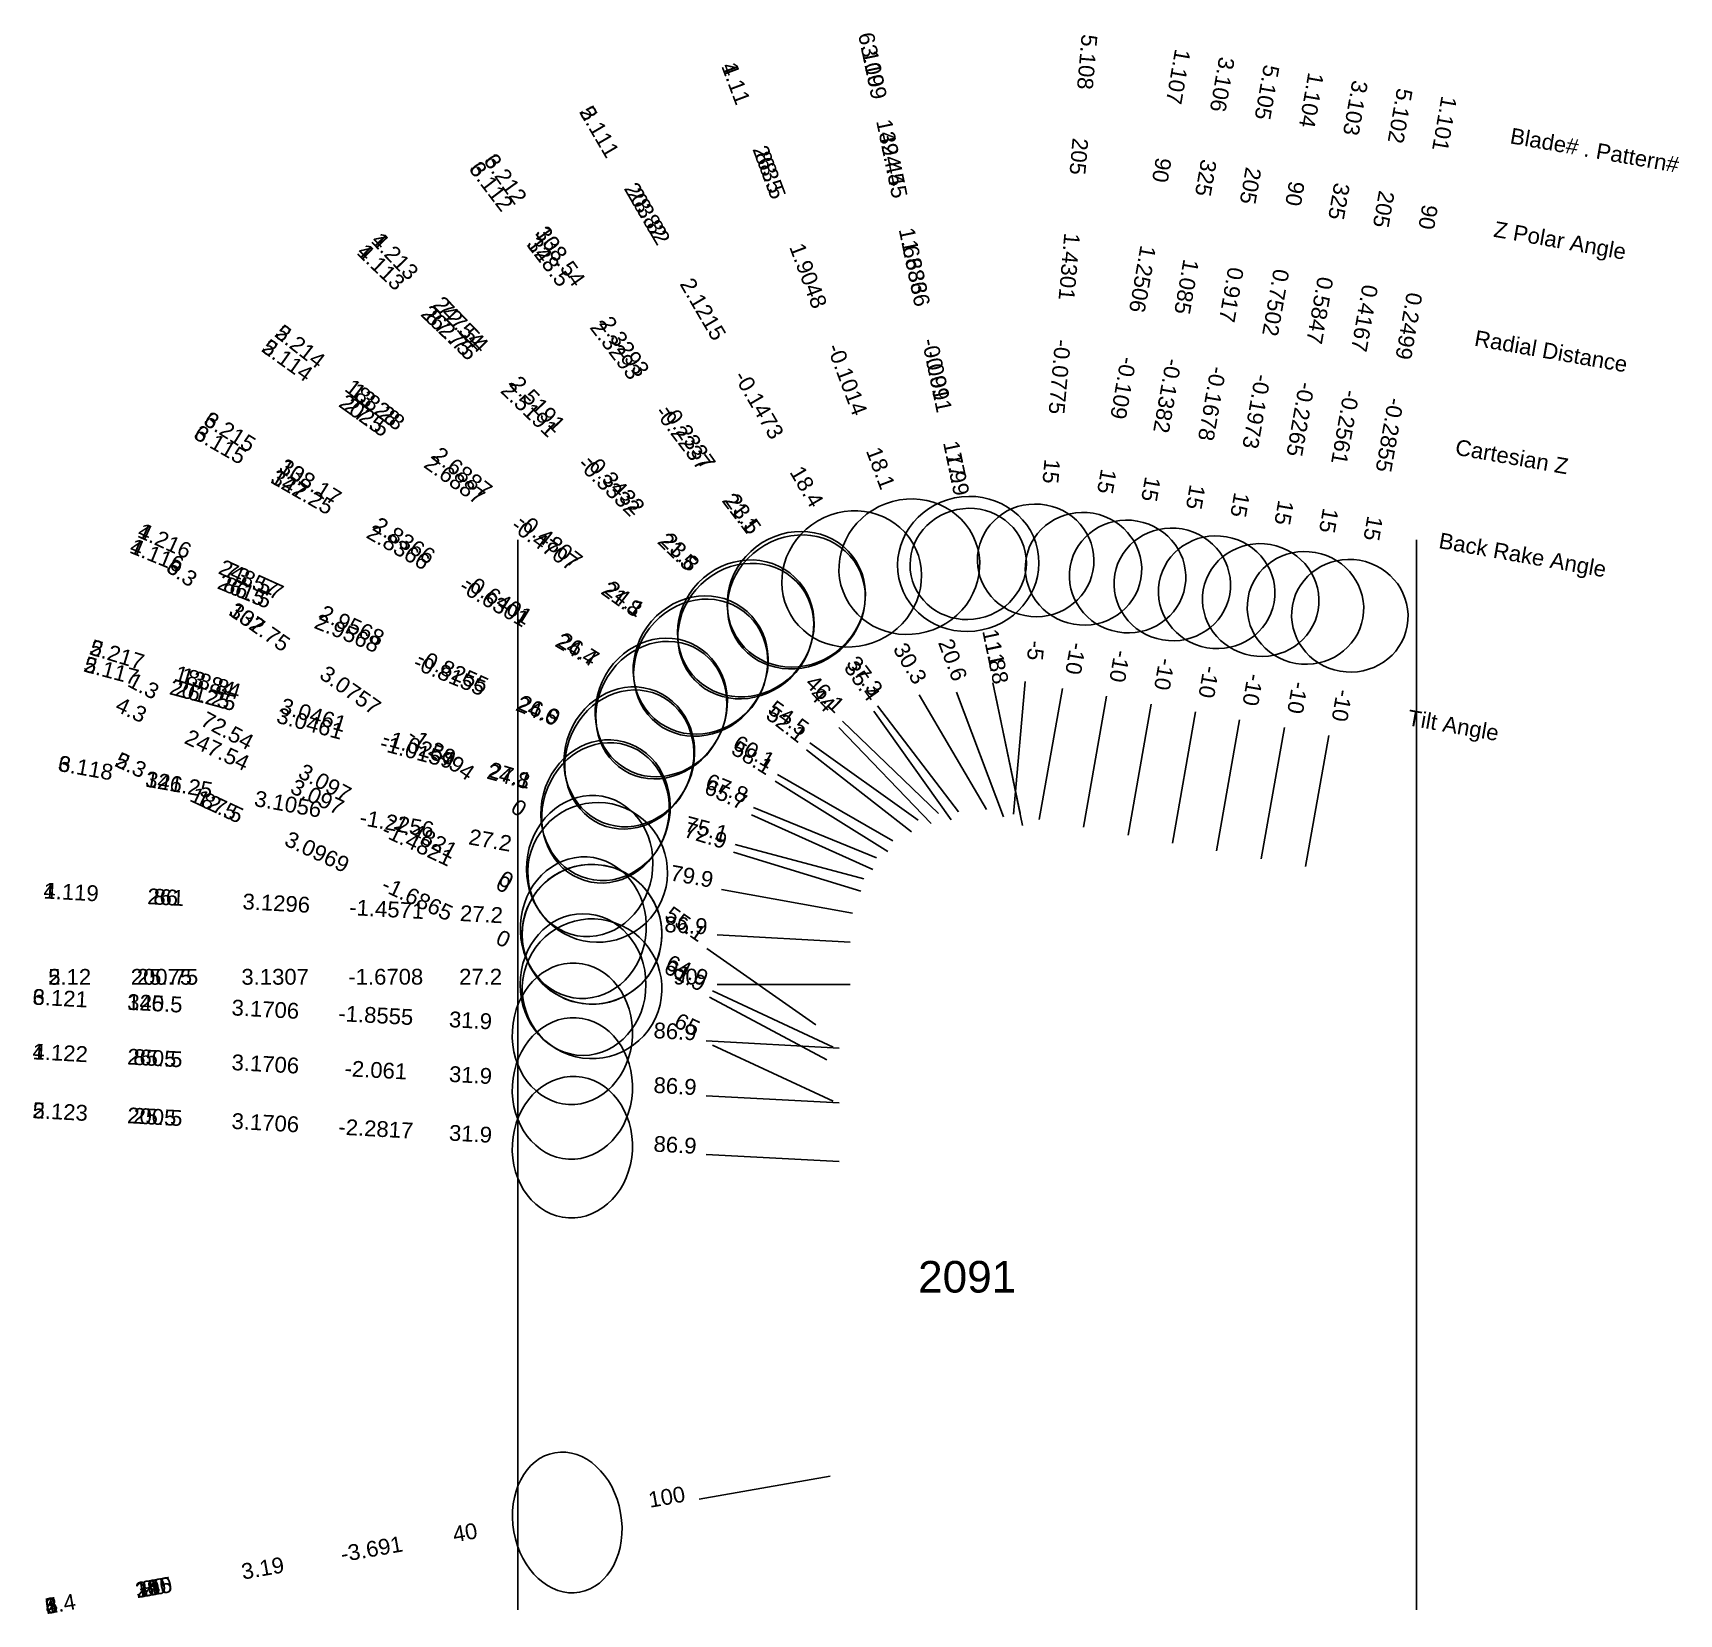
# Model space of a CAD drawing. Header units: inches. Extents: x 30.8 to 36.99, y 13.96 to 19.9.
import ezdxf
from ezdxf.enums import TextEntityAlignment as Align

# ---------------------------------------------------------------- set-up
doc = ezdxf.new("R2010")
doc.units = ezdxf.units.IN
doc.header["$MEASUREMENT"] = 0
for name, color, linetype, true_color in [('Blade_1', 30, 'Continuous', 0xff7f00), ('Blade_2', 7, 'Continuous', 0xcccc00), ('Blade_3', 7, 'Continuous', 0x00cc00), ('Blade_4', 7, 'Continuous', 0x00cccc), ('Blade_5', 7, 'Continuous', 0x0066cc), ('Blade_6', 190, 'Continuous', 0x7f00ff)]:
    doc.layers.add(name, color=color, linetype=linetype, true_color=true_color)
doc.styles.get("Standard").update_dxf_attribs({"font": 'arial.ttf'})

msp = doc.modelspace()

# ---------------------------------------------------------------- linework, layer by layer
for p, q in [((32.625, 18), (32.625, 13.9811)), ((36, 18), (36, 13.9811))]:
    msp.add_line(p, q)
at = {"layer": 'Blade_1'}
for p, q in [((34.6701, 17.4414), (34.5833, 16.949)), ((34.2725, 17.4273), (34.4485, 16.9594)), ((33.8439, 17.3179), (34.2044, 16.9714)), ((35.1705, 17.3531), (35.0837, 16.8607)), ((33.8305, 17.2944), (34.1776, 16.9346)), ((35.6708, 17.2649), (35.584, 16.7725)), ((33.502, 16.967), (33.9575, 16.761)), ((33.5093, 16.9942), (33.9723, 16.8052)), ((33.3732, 16.5157), (33.8724, 16.4887)), ((33.3441, 16.2824), (33.7851, 16.0469)), ((33.3322, 15.9118), (33.8314, 15.8849)), ((33.3058, 14.3964), (33.7982, 14.4832))]:
    msp.add_line(p, q, dxfattribs=at)
for centre, major_axis, ratio in [((34.0952, 17.8986), (0.249, 0.0937), 0.950455), ((34.7494, 17.891), (0.2157, -0.038), 0.965926), ((35.2498, 17.8027), (0.2157, -0.038), 0.965926), ((33.4809, 17.6568), (0.1914, 0.1847), 0.914978), ((33.4809, 17.6668), (0.1843, 0.1918), 0.930639), ((35.7501, 17.7145), (0.2157, -0.038), 0.965926), ((33.0432, 17.1845), (0.1005, 0.2463), 0.909135), ((33.0432, 17.1745), (0.1096, 0.2424), 0.891844), ((32.903, 16.5179), (0.1236, 0.2316), 1), ((32.8704, 16.5429), (0.0144, 0.2656), 0.889201), ((32.8294, 15.939), (0.0143, 0.2656), 0.849029), ((32.81, 14.309), (-0.0462, 0.262), 0.766045)]:
    msp.add_ellipse(centre, major_axis=major_axis, ratio=ratio, dxfattribs=at)
at = {"layer": 'Blade_2'}
for p, q in [((34.1326, 17.418), (34.3849, 16.9863)), ((33.7088, 17.2103), (34.1036, 16.9034)), ((33.7211, 17.2368), (34.128, 16.9462)), ((33.4352, 16.8263), (33.9132, 16.6795)), ((33.4405, 16.8548), (33.9237, 16.7264)), ((33.3728, 16.3294), (33.8728, 16.3296)), ((33.3562, 16.1022), (33.8094, 15.8909)), ((33.3322, 15.6911), (33.8314, 15.6642)), ((33.3058, 14.3964), (33.7982, 14.4832))]:
    msp.add_line(p, q, dxfattribs=at)
for centre, major_axis, ratio in [((33.8785, 17.8527), (0.2297, 0.1342), 0.948699), ((33.3113, 17.5293), (0.1546, 0.2165), 0.928505), ((33.3113, 17.5193), (0.1633, 0.21), 0.91288), ((32.9539, 16.9841), (0.0683, 0.2571), 0.907756), ((32.9539, 16.9741), (0.0781, 0.2543), 0.890491), ((32.9031, 16.3135), (0.1109, 0.2379), 1), ((32.8693, 16.3292), (-0.0001, 0.266), 0.88917), ((32.8294, 15.7183), (0.0143, 0.2656), 0.849029), ((32.81, 14.309), (-0.0462, 0.262), 0.766045)]:
    msp.add_ellipse(centre, major_axis=major_axis, ratio=ratio, dxfattribs=at)
at = {"layer": 'Blade_3'}
for p, q in [((34.4094, 17.4621), (34.5112, 16.9726)), ((34.8357, 17.4122), (34.7489, 16.9198)), ((33.9623, 17.3558), (34.2519, 16.9482)), ((33.9761, 17.376), (34.2794, 16.9785)), ((35.336, 17.3239), (35.2492, 16.8315)), ((33.5906, 17.0935), (34.0149, 16.8289)), ((33.5998, 17.1188), (34.0332, 16.8695)), ((33.39, 16.6858), (33.8822, 16.5977)), ((33.3344, 16.4645), (33.7444, 16.1785)), ((33.3322, 16.1173), (33.8314, 16.0904)), ((33.3058, 14.3964), (33.7982, 14.4832))]:
    msp.add_line(p, q, dxfattribs=at)
for centre, major_axis, ratio in [((34.3164, 17.909), (0.2144, 0.0446), 0.951856), ((33.6707, 17.7763), (0.2115, 0.1614), 0.932768), ((34.915, 17.8618), (0.2157, -0.038), 0.965926), ((33.6707, 17.7663), (0.2168, 0.1541), 0.917071), ((35.4153, 17.7735), (0.2157, -0.038), 0.965926), ((33.1634, 17.3699), (0.1326, 0.2306), 0.910888), ((33.1634, 17.3599), (0.1407, 0.2257), 0.893563), ((32.9243, 16.7506), (0.1502, 0.2153), 1), ((32.8944, 16.7744), (0.0468, 0.2618), 0.889566), ((32.8294, 16.1445), (0.0143, 0.2656), 0.849029), ((32.81, 14.309), (-0.0462, 0.262), 0.766045)]:
    msp.add_ellipse(centre, major_axis=major_axis, ratio=ratio, dxfattribs=at)
at = {"layer": 'Blade_4'}
for p, q in [((34.2725, 17.4273), (34.4485, 16.9594)), ((33.8439, 17.3179), (34.2044, 16.9714)), ((33.8305, 17.2944), (34.1776, 16.9346)), ((33.502, 16.967), (33.9575, 16.761)), ((33.5093, 16.9942), (33.9723, 16.8052)), ((33.3732, 16.5157), (33.8724, 16.4887)), ((33.3558, 16.3058), (33.8086, 16.0937)), ((33.3322, 15.9119), (33.8314, 15.8849)), ((33.3058, 14.3964), (33.7982, 14.4832))]:
    msp.add_line(p, q, dxfattribs=at)
for centre, major_axis, ratio in [((34.0952, 17.8986), (0.249, 0.0937), 0.950455), ((33.4809, 17.6568), (0.1914, 0.1847), 0.914978), ((33.4809, 17.6668), (0.1843, 0.1918), 0.930639), ((33.0432, 17.1845), (0.1005, 0.2463), 0.909135), ((33.0432, 17.1745), (0.1096, 0.2424), 0.891844), ((32.903, 16.5179), (0.1114, 0.2377), 1), ((32.8704, 16.5429), (0.0144, 0.2656), 0.889201), ((32.8294, 15.939), (0.0143, 0.2656), 0.849029), ((32.81, 14.309), (-0.0462, 0.262), 0.766045)]:
    msp.add_ellipse(centre, major_axis=major_axis, ratio=ratio, dxfattribs=at)
at = {"layer": 'Blade_5'}
for p, q in [((34.5301, 17.4677), (34.4865, 16.9696)), ((34.1326, 17.418), (34.3849, 16.9863)), ((35.0037, 17.3826), (34.9169, 16.8902)), ((35.504, 17.2943), (35.4172, 16.8019)), ((33.7088, 17.2103), (34.1036, 16.9034)), ((33.7211, 17.2368), (34.128, 16.9462)), ((33.4352, 16.8263), (33.9132, 16.6795)), ((33.4405, 16.8548), (33.9237, 16.7264)), ((33.3728, 16.3294), (33.8728, 16.3296)), ((33.3562, 16.1022), (33.8094, 15.8909)), ((33.3322, 15.6911), (33.8314, 15.6642)), ((33.3058, 14.3964), (33.7982, 14.4832))]:
    msp.add_line(p, q, dxfattribs=at)
for centre, major_axis, ratio in [((33.8785, 17.8527), (0.2297, 0.1342), 0.948699), ((34.5699, 17.9225), (0.2182, -0.0191), 0.965926), ((35.083, 17.8322), (0.2157, -0.038), 0.965926), ((35.5833, 17.7439), (0.2157, -0.038), 0.965926), ((33.3113, 17.5293), (0.1546, 0.2165), 0.928505), ((33.3113, 17.5193), (0.1633, 0.21), 0.91288), ((32.9539, 16.9841), (0.0683, 0.2571), 0.907756), ((32.9539, 16.9741), (0.0781, 0.2543), 0.890491), ((32.9031, 16.3135), (0.1109, 0.2379), 1), ((32.8693, 16.3292), (-0.0001, 0.266), 0.88917), ((32.8294, 15.7183), (0.0143, 0.2656), 0.849029), ((32.81, 14.309), (-0.0462, 0.262), 0.766045)]:
    msp.add_ellipse(centre, major_axis=major_axis, ratio=ratio, dxfattribs=at)
at = {"layer": 'Blade_6'}
for p, q in [((34.419, 17.4161), (34.5208, 16.9265)), ((33.9623, 17.3558), (34.2519, 16.9482)), ((33.9761, 17.376), (34.2794, 16.9785)), ((33.5906, 17.0935), (34.0149, 16.8289)), ((33.5998, 17.1188), (34.0332, 16.8695)), ((33.39, 16.6858), (33.8822, 16.5977)), ((33.3344, 16.4645), (33.7444, 16.1785)), ((33.3322, 16.1173), (33.8314, 16.0904)), ((33.3058, 14.3964), (33.7982, 14.4832))]:
    msp.add_line(p, q, dxfattribs=at)
for centre, major_axis, ratio in [((34.3164, 17.909), (0.2604, 0.0542), 0.951856), ((33.6707, 17.7763), (0.2115, 0.1614), 0.932768), ((33.6707, 17.7663), (0.2168, 0.1541), 0.917071), ((33.1634, 17.3699), (0.1326, 0.2306), 0.910888), ((33.1634, 17.3599), (0.1407, 0.2257), 0.893563), ((32.9243, 16.7506), (0.1502, 0.2153), 1), ((32.8944, 16.7744), (0.0468, 0.2618), 0.889566), ((32.8294, 16.1445), (0.0143, 0.2656), 0.849029), ((32.81, 14.309), (-0.0462, 0.262), 0.766045)]:
    msp.add_ellipse(centre, major_axis=major_axis, ratio=ratio, dxfattribs=at)

# ---------------------------------------------------------------- texts
for s, height, p in [('Blade# . Pattern#', 0.059375, (36.354, 19.5185)), ('Z Polar Angle', 0.059375, (36.2922, 19.1677)), ('Radial Distance', 0.059375, (36.22, 18.7584)), ('Cartesian Z', 0.059375, (36.1478, 18.3491)), ('Back Rake Angle', 0.059375, (36.086, 17.9982)), ('Tilt Angle', 0.05937, (35.9687, 17.333))]:
    msp.add_text(s, height=height, rotation=350).set_placement(p, align=Align.MIDDLE_LEFT)
msp.add_text('2091', height=0.11875).set_placement((34.3125, 15.2317), align=Align.MIDDLE_CENTER)
at = {"layer": 'Blade_1'}
for s, height, rotation, p in [('1.107', 0.05937, 260, (35.0761, 19.7439)), ('1.11', 0.05937, 290.61588, (33.4162, 19.7036)), ('1.104', 0.05937, 260, (35.5765, 19.6556)), ('1.101', 0.05937, 260, (36.0768, 19.5674)), ('88.5', 0.05937, 290.61588, (33.5416, 19.3702)), ('90', 0.05937, 260, (35.0143, 19.3931)), ('90', 0.05937, 260, (35.5147, 19.3048)), ('90', 0.05937, 260, (36.015, 19.2166)), ('1.213', 0.05937, 313.97183, (32.1419, 19.0447)), ('1.9048', 0.05937, 290.61588, (33.6879, 18.9812)), ('1.113', 0.05937, 316.13634, (32.0905, 19.0031)), ('1.2506', 0.05937, 260, (34.9421, 18.9838)), ('0.7502', 0.05937, 260, (35.4425, 18.8955)), ('0.2499', 0.05937, 260, (35.9428, 18.8073)), ('87.75', 0.05937, 316.13634, (32.3473, 18.7563)), ('72.54', 0.05937, 313.97183, (32.3893, 18.7883)), ('-0.1014', 0.05937, 290.61588, (33.8343, 18.5921)), ('-0.109', 0.05937, 260, (34.8699, 18.5745)), ('-0.1973', 0.05937, 260, (35.3703, 18.4862)), ('2.5191', 0.05937, 316.13634, (32.647, 18.4683)), ('2.5191', 0.05937, 313.97183, (32.6778, 18.4892)), ('-0.2855', 0.05937, 260, (35.8706, 18.398)), ('-0.3432', 0.05937, 313.97183, (32.9664, 18.1901)), ('18.1', 0.05937, 290.61588, (33.9597, 18.2587)), ('-0.3332', 0.05937, 316.13634, (32.9466, 18.1803)), ('15', 0.05937, 260, (34.808, 18.2236)), ('15', 0.05937, 260, (35.3084, 18.1353)), ('15', 0.05937, 260, (35.8087, 18.0471)), ('1.116', 0.05937, 337.79214, (31.2577, 17.9134)), ('1.216', 0.05937, 335.66506, (31.286, 17.9692)), ('21.5', 0.05937, 316.13634, (33.2035, 17.9334)), ('23.8', 0.05937, 313.97183, (33.2138, 17.9337)), ('73.57', 0.05937, 335.66506, (31.6106, 17.8224)), ('86.5', 0.05937, 337.79214, (31.5876, 17.7788)), ('2.9568', 0.05937, 335.66506, (31.9893, 17.6511)), ('2.9568', 0.05937, 337.79214, (31.9724, 17.6217)), ('20.6', 0.05937, 290.61588, (34.2307, 17.5385)), ('-0.8255', 0.05937, 335.66506, (32.368, 17.4798)), ('-10', 0.05937, 260, (34.6907, 17.5584)), ('-0.8155', 0.05937, 337.79214, (32.3572, 17.4646)), ('-10', 0.05937, 260, (35.1911, 17.4701)), ('1.3', 0.05937, 331.89999, (31.2049, 17.4246)), ('46.1', 0.05937, 316.13634, (33.7583, 17.4002)), ('24.6', 0.05937, 337.79214, (32.687, 17.3299)), ('26.9', 0.05937, 335.66506, (32.6926, 17.333)), ('44', 0.05937, 313.97183, (33.748, 17.3799)), ('-10', 0.05937, 260, (35.6914, 17.3819)), ('72.54', 0.05937, 331.89999, (31.5192, 17.2568)), ('3.097', 0.05937, 331.89999, (31.8858, 17.061)), ('65.7', 0.05937, 335.66506, (33.3938, 17.016)), ('67.8', 0.05937, 337.79214, (33.3994, 17.0391)), ('-1.4821', 0.05937, 331.89999, (32.2524, 16.8653)), ('1.119', 0.05937, 356.90316, (30.9447, 16.6471)), ('0', 0.0594, 331.89999, (32.5667, 16.6975)), ('86', 0.05937, 356.90316, (31.3004, 16.6278)), ('3.1296', 0.05937, 356.90316, (31.7155, 16.6054)), ('-1.4571', 0.05937, 356.90316, (32.1305, 16.5829)), ('27.2', 0.05937, 356.90316, (32.4862, 16.5637)), ('86.9', 0.05937, 356.90316, (33.2546, 16.5221)), ('61.9', 0.05937, 331.89999, (33.2393, 16.3383)), ('1.122', 0.05937, 356.90905, (30.9037, 16.043)), ('85.5', 0.05937, 356.90905, (31.2594, 16.0238)), ('3.1706', 0.05937, 356.90905, (31.6744, 16.0014)), ('-2.061', 0.05937, 356.90905, (32.0895, 15.9789)), ('31.9', 0.05937, 356.90905, (32.4452, 15.9597)), ('86.9', 0.05937, 356.90905, (33.2136, 15.9182)), ('100', 0.05937, 9.99999, (33.1889, 14.3758)), ('40', 0.05937, 9.99999, (32.4311, 14.2422)), ('-3.691', 0.05937, 9.99999, (32.0802, 14.1803)), ('3.19', 0.05937, 9.99999, (31.6709, 14.1081)), ('80', 0.05937, 9.99999, (31.2616, 14.036)), ('1.4', 0.05937, 9.99999, (30.9108, 13.9741))]:
    msp.add_text(s, height=height, rotation=rotation, dxfattribs=at).set_placement(p, align=Align.CENTER)
at = {"layer": 'Blade_2'}
for s, height, rotation, p in [('2.111', 0.05937, 300.30555, (32.9054, 19.5177)), ('28.82', 0.05937, 300.30555, (33.0851, 19.2101)), ('2.1215', 0.05937, 300.30555, (33.2948, 18.8513)), ('2.214', 0.05937, 322.13986, (31.7887, 18.7029)), ('2.114', 0.05937, 324.47701, (31.7417, 18.6498)), ('-0.1473', 0.05937, 300.30555, (33.5046, 18.4924)), ('13.28', 0.05937, 322.13986, (32.07, 18.4842)), ('27.5', 0.05937, 324.47701, (32.0317, 18.4428)), ('2.6887', 0.05937, 324.47701, (32.3699, 18.2013)), ('2.6887', 0.05937, 322.13986, (32.3981, 18.2292)), ('18.4', 0.05937, 300.30555, (33.6843, 18.1849)), ('-0.4707', 0.05937, 324.47701, (32.7082, 17.9598)), ('-0.4807', 0.05937, 322.13986, (32.7263, 17.9741)), ('21.8', 0.05937, 324.47701, (32.9982, 17.7528)), ('24.1', 0.05937, 322.13986, (33.0075, 17.7554)), ('2.217', 0.05937, 342.93017, (31.1103, 17.5402)), ('30.3', 0.05937, 300.30555, (34.0726, 17.5205)), ('2.117', 0.05937, 345.1216, (31.09, 17.4793)), ('13.84', 0.05937, 342.93017, (31.4509, 17.4356)), ('26.25', 0.05937, 345.1216, (31.4344, 17.3878)), ('3.0461', 0.05937, 342.93017, (31.8482, 17.3136)), ('54.5', 0.05937, 324.47701, (33.6244, 17.3057)), ('3.0461', 0.05937, 345.1216, (31.836, 17.2811)), ('52.1', 0.05937, 322.13986, (33.6151, 17.2832)), ('-1.0159', 0.05937, 345.1216, (32.2377, 17.1744)), ('-1.0259', 0.05937, 342.93017, (32.2455, 17.1916)), ('2.3', 0.05937, 334.99999, (31.1584, 17.127)), ('24.8', 0.05937, 345.1216, (32.582, 17.0829)), ('27.1', 0.05937, 342.93017, (32.5861, 17.087)), ('12.5', 0.05937, 334.99999, (31.4813, 16.9765)), ('75.1', 0.05937, 345.1216, (33.3257, 16.8853)), ('3.0969', 0.05937, 334.99999, (31.858, 16.8008)), ('72.9', 0.05937, 342.93017, (33.3217, 16.8612)), ('-1.6865', 0.05937, 334.99999, (32.2347, 16.6252)), ('0', 0.0594, 334.99999, (32.5576, 16.4746)), ('2.12', 0.05937, 0.02335, (30.9408, 16.3284)), ('25.75', 0.05937, 0.02335, (31.297, 16.3286)), ('3.1307', 0.05937, 0.02335, (31.7127, 16.3287)), ('-1.6708', 0.05937, 0.02335, (32.1283, 16.3289)), ('27.2', 0.05937, 0.02335, (32.4845, 16.329)), ('90', 0.05937, 0.02335, (33.254, 16.3294)), ('65', 0.05937, 334.99999, (33.2486, 16.1524)), ('2.123', 0.05937, 356.90905, (30.9037, 15.8223)), ('25.5', 0.05937, 356.90905, (31.2594, 15.8031)), ('3.1706', 0.05937, 356.90905, (31.6744, 15.7807)), ('-2.2817', 0.05937, 356.90905, (32.0895, 15.7582)), ('31.9', 0.05937, 356.90905, (32.4452, 15.739)), ('86.9', 0.05937, 356.90905, (33.2136, 15.6975)), ('100', 0.05937, 9.99999, (33.1889, 14.3758)), ('40', 0.05937, 9.99999, (32.4311, 14.2422)), ('-3.691', 0.05937, 9.99999, (32.0802, 14.1803)), ('3.19', 0.05937, 9.99999, (31.6709, 14.1081)), ('20', 0.05937, 9.99999, (31.2616, 14.036)), ('2.4', 0.05937, 9.99999, (30.9108, 13.9741))]:
    msp.add_text(s, height=height, rotation=rotation, dxfattribs=at).set_placement(p, align=Align.CENTER)
at = {"layer": 'Blade_3'}
for s, height, rotation, p in [('3.109', 0.05937, 281.75317, (33.9331, 19.7511)), ('3.106', 0.05937, 260, (35.2417, 19.7147)), ('3.103', 0.05937, 260, (35.742, 19.6264)), ('324.45', 0.05937, 281.75317, (34.0057, 19.4023)), ('3.112', 0.05937, 307.34281, (32.5009, 19.3095)), ('3.212', 0.05937, 305.39267, (32.5538, 19.3384)), ('325', 0.05937, 260, (35.1799, 19.3639)), ('325', 0.05937, 260, (35.6802, 19.2756)), ('308.54', 0.05937, 305.39267, (32.7601, 19.048)), ('323.5', 0.05937, 307.34281, (32.717, 19.0263)), ('1.6836', 0.05937, 281.75317, (34.0904, 18.9954)), ('1.085', 0.05937, 260, (35.1077, 18.9546)), ('0.5847', 0.05937, 260, (35.608, 18.8663)), ('2.3293', 0.05937, 307.34281, (32.9691, 18.6958)), ('2.3293', 0.05937, 305.39267, (33.0008, 18.7092)), ('-0.091', 0.05937, 281.75317, (34.175, 18.5884)), ('-0.1382', 0.05937, 260, (35.0355, 18.5453)), ('-0.2265', 0.05937, 260, (35.5358, 18.457)), ('-0.2337', 0.05937, 305.39267, (33.2415, 18.3704)), ('3.215', 0.05937, 328.05387, (31.527, 18.3803)), ('-0.2237', 0.05937, 307.34281, (33.2212, 18.3654)), ('3.115', 0.05937, 330.08929, (31.4918, 18.3315)), ('17.9', 0.05937, 281.75317, (34.2476, 18.2397)), ('322.25', 0.05937, 330.08929, (31.8006, 18.1539)), ('308.17', 0.05937, 328.05387, (31.8293, 18.1918)), ('15', 0.05937, 260, (34.9736, 18.1944)), ('21.1', 0.05937, 307.34281, (33.4373, 18.0822)), ('23.5', 0.05937, 305.39267, (33.4479, 18.0799)), ('15', 0.05937, 260, (35.4739, 18.1061)), ('2.8366', 0.05937, 328.05387, (32.1819, 17.9719)), ('2.8366', 0.05937, 330.08929, (32.1608, 17.9466)), ('3.3', 0.05937, 325.09999, (31.3455, 17.852)), ('-0.6301', 0.05937, 330.08929, (32.5211, 17.7394)), ('-0.6401', 0.05937, 328.05387, (32.5346, 17.752)), ('307.75', 0.05937, 325.09999, (31.6377, 17.6482)), ('24.4', 0.05937, 330.08929, (32.8299, 17.5618)), ('26.7', 0.05937, 328.05387, (32.8369, 17.5635)), ('11.8', 0.05937, 281.75317, (34.3852, 17.5783)), ('-10', 0.05937, 260, (34.8563, 17.5292)), ('3.0757', 0.05937, 325.09999, (31.9786, 17.4104)), ('35.4', 0.05937, 305.39267, (33.8935, 17.4527)), ('37.3', 0.05937, 307.34281, (33.9041, 17.4704)), ('-10', 0.05937, 260, (35.3566, 17.4409)), ('-1.2494', 0.05937, 325.09999, (32.3194, 17.1726)), ('60.1', 0.05937, 330.08929, (33.4969, 17.178)), ('58.1', 0.05937, 328.05387, (33.4899, 17.1563)), ('3.118', 0.05937, 349.86051, (30.996, 17.1139)), ('321.25', 0.05937, 349.86051, (31.3467, 17.0512)), ('3.1056', 0.05937, 349.86051, (31.7558, 16.978)), ('0', 0.0594, 325.09999, (32.6116, 16.9687)), ('-1.2256', 0.05937, 349.86051, (32.165, 16.9048)), ('27.2', 0.05937, 349.86051, (32.5156, 16.8421)), ('79.9', 0.05937, 349.86051, (33.2731, 16.7067)), ('55.1', 0.05937, 325.09999, (33.237, 16.5325)), ('3.121', 0.05937, 356.90905, (30.9037, 16.2485)), ('320.5', 0.05937, 356.90905, (31.2594, 16.2293)), ('3.1706', 0.05937, 356.90905, (31.6744, 16.2069)), ('-1.8555', 0.05937, 356.90905, (32.0895, 16.1844)), ('31.9', 0.05937, 356.90905, (32.4452, 16.1652)), ('86.9', 0.05937, 356.90905, (33.2136, 16.1237)), ('100', 0.05937, 9.99999, (33.1889, 14.3758)), ('40', 0.05937, 9.99999, (32.4311, 14.2422)), ('-3.691', 0.05937, 9.99999, (32.0802, 14.1803)), ('3.19', 0.05937, 9.99999, (31.6709, 14.1081)), ('315', 0.05937, 9.99999, (31.2616, 14.036)), ('3.4', 0.05937, 9.99999, (30.9108, 13.9741))]:
    msp.add_text(s, height=height, rotation=rotation, dxfattribs=at).set_placement(p, align=Align.CENTER)
at = {"layer": 'Blade_4'}
for s, height, rotation, p in [('4.11', 0.05937, 290.61588, (33.4162, 19.7036)), ('263.5', 0.05937, 290.61588, (33.5416, 19.3702)), ('4.213', 0.05937, 313.97183, (32.1419, 19.0447)), ('1.9048', 0.05937, 290.61588, (33.6879, 18.9812)), ('4.113', 0.05937, 316.13634, (32.0905, 19.0031)), ('262.75', 0.05937, 316.13634, (32.3473, 18.7563)), ('247.54', 0.05937, 313.97183, (32.3893, 18.7883)), ('-0.1014', 0.05937, 290.61588, (33.8343, 18.5921)), ('2.5191', 0.05937, 316.13634, (32.647, 18.4683)), ('2.5191', 0.05937, 313.97183, (32.6778, 18.4892)), ('-0.3432', 0.05937, 313.97183, (32.9664, 18.1901)), ('18.1', 0.05937, 290.61588, (33.9597, 18.2587)), ('-0.3332', 0.05937, 316.13634, (32.9466, 18.1803)), ('4.116', 0.05937, 337.79214, (31.2577, 17.9134)), ('4.216', 0.05937, 335.66506, (31.286, 17.9692)), ('21.5', 0.05937, 316.13634, (33.2035, 17.9334)), ('23.8', 0.05937, 313.97183, (33.2138, 17.9337)), ('248.57', 0.05937, 335.66506, (31.6106, 17.8224)), ('261.5', 0.05937, 337.79214, (31.5876, 17.7788)), ('2.9568', 0.05937, 335.66506, (31.9893, 17.6511)), ('2.9568', 0.05937, 337.79214, (31.9724, 17.6217)), ('20.6', 0.05937, 290.61588, (34.2307, 17.5385)), ('-0.8255', 0.05937, 335.66506, (32.368, 17.4798)), ('-0.8155', 0.05937, 337.79214, (32.3572, 17.4646)), ('46.1', 0.05937, 316.13634, (33.7583, 17.4002)), ('4.3', 0.05937, 334.89999, (31.1598, 17.3345)), ('24.6', 0.05937, 337.79214, (32.687, 17.3299)), ('26.9', 0.05937, 335.66506, (32.6926, 17.333)), ('44', 0.05937, 313.97183, (33.748, 17.3799)), ('247.54', 0.05937, 334.89999, (31.4824, 17.1834)), ('3.097', 0.05937, 334.89999, (31.8588, 17.0071)), ('65.7', 0.05937, 335.66506, (33.3938, 17.016)), ('67.8', 0.05937, 337.79214, (33.3994, 17.0391)), ('-1.4821', 0.05937, 334.89999, (32.2351, 16.8307)), ('4.119', 0.05937, 356.90316, (30.9447, 16.6471)), ('0', 0.0594, 334.89999, (32.5577, 16.6796)), ('261', 0.05937, 356.90316, (31.3004, 16.6278)), ('3.1296', 0.05937, 356.90316, (31.7155, 16.6054)), ('-1.4571', 0.05937, 356.90316, (32.1305, 16.5829)), ('27.2', 0.05937, 356.90316, (32.4862, 16.5637)), ('86.9', 0.05937, 356.90316, (33.2546, 16.5221)), ('64.9', 0.05937, 334.89999, (33.2482, 16.3562)), ('4.122', 0.05937, 356.90906, (30.9037, 16.043)), ('260.5', 0.05937, 356.90906, (31.2594, 16.0238)), ('3.1706', 0.05937, 356.90906, (31.6745, 16.0014)), ('-2.061', 0.05937, 356.90906, (32.0895, 15.979)), ('31.9', 0.05937, 356.90906, (32.4452, 15.9597)), ('86.9', 0.05937, 356.90906, (33.2136, 15.9183)), ('100', 0.05937, 9.99999, (33.1889, 14.3758)), ('40', 0.05937, 9.99999, (32.4311, 14.2422)), ('-3.691', 0.05937, 9.99999, (32.0802, 14.1803)), ('3.19', 0.05937, 9.99999, (31.6709, 14.1081)), ('255', 0.05937, 9.99999, (31.2616, 14.036)), ('4.4', 0.05937, 9.99999, (30.9108, 13.9741))]:
    msp.add_text(s, height=height, rotation=rotation, dxfattribs=at).set_placement(p, align=Align.CENTER)
at = {"layer": 'Blade_5'}
for s, height, rotation, p in [('5.108', 0.05937, 265, (34.7339, 19.7968)), ('5.105', 0.05937, 260, (35.4097, 19.6851)), ('5.102', 0.05937, 260, (35.91, 19.5968)), ('5.111', 0.05937, 300.30555, (32.9054, 19.5177)), ('205', 0.05937, 265, (34.7028, 19.4419)), ('205', 0.05937, 260, (35.3479, 19.3343)), ('203.82', 0.05937, 300.30555, (33.0851, 19.2101)), ('205', 0.05937, 260, (35.8482, 19.246)), ('1.4301', 0.05937, 265, (34.6666, 19.0279)), ('0.917', 0.05937, 260, (35.2757, 18.925)), ('2.1215', 0.05937, 300.30555, (33.2948, 18.8513)), ('0.4167', 0.05937, 260, (35.776, 18.8367)), ('5.214', 0.05937, 322.13986, (31.7887, 18.7029)), ('5.114', 0.05937, 324.47701, (31.7417, 18.6498)), ('-0.0775', 0.05937, 265, (34.6304, 18.6139)), ('-0.1473', 0.05937, 300.30555, (33.5046, 18.4924)), ('-0.1678', 0.05937, 260, (35.2035, 18.5157)), ('188.28', 0.05937, 322.13986, (32.07, 18.4842)), ('-0.2561', 0.05937, 260, (35.7038, 18.4274)), ('202.5', 0.05937, 324.47701, (32.0317, 18.4428)), ('2.6887', 0.05937, 324.47701, (32.3699, 18.2013)), ('2.6887', 0.05937, 322.13986, (32.3981, 18.2292)), ('18.4', 0.05937, 300.30555, (33.6843, 18.1849)), ('15', 0.05937, 265, (34.5993, 18.259)), ('15', 0.05937, 260, (35.1416, 18.1648)), ('-0.4707', 0.05937, 324.47701, (32.7082, 17.9598)), ('-0.4807', 0.05937, 322.13986, (32.7263, 17.9741)), ('15', 0.05937, 260, (35.6419, 18.0765)), ('21.8', 0.05937, 324.47701, (32.9982, 17.7528)), ('24.1', 0.05937, 322.13986, (33.0075, 17.7554)), ('5.217', 0.05937, 342.93017, (31.1103, 17.5402)), ('30.3', 0.05937, 300.30555, (34.0726, 17.5205)), ('-5', 0.05937, 265, (34.5405, 17.586)), ('5.117', 0.05937, 345.1216, (31.09, 17.4793)), ('188.84', 0.05937, 342.93017, (31.4509, 17.4356)), ('-10', 0.05937, 260, (35.0243, 17.4996)), ('201.25', 0.05937, 345.1216, (31.4344, 17.3878)), ('-10', 0.05937, 260, (35.5246, 17.4113)), ('3.0461', 0.05937, 342.93017, (31.8482, 17.3136)), ('54.5', 0.05937, 324.47701, (33.6244, 17.3057)), ('3.0461', 0.05937, 345.1216, (31.836, 17.2811)), ('52.1', 0.05937, 322.13986, (33.6151, 17.2832)), ('-1.0159', 0.05937, 345.1216, (32.2377, 17.1744)), ('-1.0259', 0.05937, 342.93017, (32.2455, 17.1916)), ('5.3', 0.05937, 334.99999, (31.1584, 17.127)), ('24.8', 0.05937, 345.1216, (32.582, 17.0829)), ('27.1', 0.05937, 342.93017, (32.5861, 17.087)), ('187.5', 0.05937, 334.99999, (31.4813, 16.9765)), ('75.1', 0.05937, 345.1216, (33.3257, 16.8853)), ('3.0969', 0.05937, 334.99999, (31.858, 16.8008)), ('72.9', 0.05937, 342.93017, (33.3217, 16.8612)), ('-1.6865', 0.05937, 334.99999, (32.2347, 16.6252)), ('0', 0.0594, 334.99999, (32.5576, 16.4746)), ('5.12', 0.05937, 0.02335, (30.9408, 16.3284)), ('200.75', 0.05937, 0.02335, (31.297, 16.3286)), ('3.1307', 0.05937, 0.02335, (31.7127, 16.3287)), ('-1.6708', 0.05937, 0.02335, (32.1283, 16.3289)), ('27.2', 0.05937, 0.02335, (32.4845, 16.329)), ('90', 0.05937, 0.02335, (33.254, 16.3294)), ('65', 0.05937, 334.99999, (33.2486, 16.1524)), ('5.123', 0.05937, 356.90905, (30.9037, 15.8223)), ('200.5', 0.05937, 356.90905, (31.2594, 15.8031)), ('3.1706', 0.05937, 356.90905, (31.6744, 15.7807)), ('-2.2817', 0.05937, 356.90905, (32.0895, 15.7582)), ('31.9', 0.05937, 356.90905, (32.4452, 15.739)), ('86.9', 0.05937, 356.90905, (33.2136, 15.6975)), ('100', 0.05937, 9.99999, (33.1889, 14.3758)), ('40', 0.05937, 9.99999, (32.4311, 14.2422)), ('-3.691', 0.05937, 9.99999, (32.0802, 14.1803)), ('3.19', 0.05937, 9.99999, (31.6709, 14.1081)), ('195', 0.05937, 9.99999, (31.2616, 14.036)), ('5.4', 0.05937, 9.99999, (30.9108, 13.9741))]:
    msp.add_text(s, height=height, rotation=rotation, dxfattribs=at).set_placement(p, align=Align.CENTER)
at = {"layer": 'Blade_6'}
for s, height, rotation, p in [('6.109', 0.05937, 281.75317, (33.9236, 19.7971)), ('149.45', 0.05937, 281.75317, (33.9961, 19.4483)), ('6.212', 0.05937, 305.39267, (32.5538, 19.3384)), ('6.112', 0.05937, 307.34281, (32.5009, 19.3095)), ('133.54', 0.05937, 305.39267, (32.7601, 19.048)), ('148.5', 0.05937, 307.34281, (32.717, 19.0263)), ('1.6836', 0.05937, 281.75317, (34.0808, 19.0414)), ('2.3293', 0.05937, 307.34281, (32.9691, 18.6958)), ('2.3293', 0.05937, 305.39267, (33.0008, 18.7092)), ('-0.091', 0.05937, 281.75317, (34.1655, 18.6345)), ('-0.2337', 0.05937, 305.39267, (33.2415, 18.3704)), ('6.215', 0.05937, 328.05387, (31.527, 18.3803)), ('-0.2237', 0.05937, 307.34281, (33.2212, 18.3654)), ('6.115', 0.05937, 330.08929, (31.4918, 18.3315)), ('17.9', 0.05937, 281.75317, (34.238, 18.2857)), ('147.25', 0.05937, 330.08929, (31.8006, 18.1539)), ('133.17', 0.05937, 328.05387, (31.8293, 18.1918)), ('21.1', 0.05937, 307.34281, (33.4373, 18.0822)), ('23.5', 0.05937, 305.39267, (33.4479, 18.0799)), ('2.8366', 0.05937, 328.05387, (32.1819, 17.9719)), ('2.8366', 0.05937, 330.08929, (32.1608, 17.9466)), ('6.3', 0.05937, 325.09999, (31.3455, 17.852)), ('-0.6301', 0.05937, 330.08929, (32.5211, 17.7394)), ('-0.6401', 0.05937, 328.05387, (32.5346, 17.752)), ('132.75', 0.05937, 325.09999, (31.6377, 17.6482)), ('24.4', 0.05937, 330.08929, (32.8299, 17.5618)), ('26.7', 0.05937, 328.05387, (32.8369, 17.5635)), ('11.8', 0.05937, 281.75317, (34.3948, 17.5323)), ('3.0757', 0.05937, 325.09999, (31.9786, 17.4104)), ('35.4', 0.05937, 305.39267, (33.8935, 17.4527)), ('37.3', 0.05937, 307.34281, (33.9041, 17.4704)), ('-1.2494', 0.05937, 325.09999, (32.3194, 17.1726)), ('60.1', 0.05937, 330.08929, (33.4969, 17.178)), ('58.1', 0.05937, 328.05387, (33.4899, 17.1563)), ('6.118', 0.05937, 349.86051, (30.996, 17.1139)), ('146.25', 0.05937, 349.86051, (31.3467, 17.0512)), ('3.1056', 0.05937, 349.86051, (31.7558, 16.978)), ('0', 0.0594, 325.09999, (32.6116, 16.9687)), ('-1.2256', 0.05937, 349.86051, (32.165, 16.9048)), ('27.2', 0.05937, 349.86051, (32.5156, 16.8421)), ('79.9', 0.05937, 349.86051, (33.2731, 16.7067)), ('55.1', 0.05937, 325.09999, (33.237, 16.5325)), ('6.121', 0.05937, 356.90905, (30.9037, 16.2485)), ('145.5', 0.05937, 356.90905, (31.2594, 16.2293)), ('3.1706', 0.05937, 356.90905, (31.6744, 16.2069)), ('-1.8555', 0.05937, 356.90905, (32.0895, 16.1844)), ('31.9', 0.05937, 356.90905, (32.4452, 16.1652)), ('86.9', 0.05937, 356.90905, (33.2136, 16.1237)), ('100', 0.05937, 9.99999, (33.1889, 14.3758)), ('40', 0.05937, 9.99999, (32.4311, 14.2422)), ('-3.691', 0.05937, 9.99999, (32.0802, 14.1803)), ('3.19', 0.05937, 9.99999, (31.6709, 14.1081)), ('140', 0.05937, 9.99999, (31.2616, 14.036)), ('6.4', 0.05937, 9.99999, (30.9108, 13.9741))]:
    msp.add_text(s, height=height, rotation=rotation, dxfattribs=at).set_placement(p, align=Align.CENTER)

doc.saveas('drawing.dxf')
